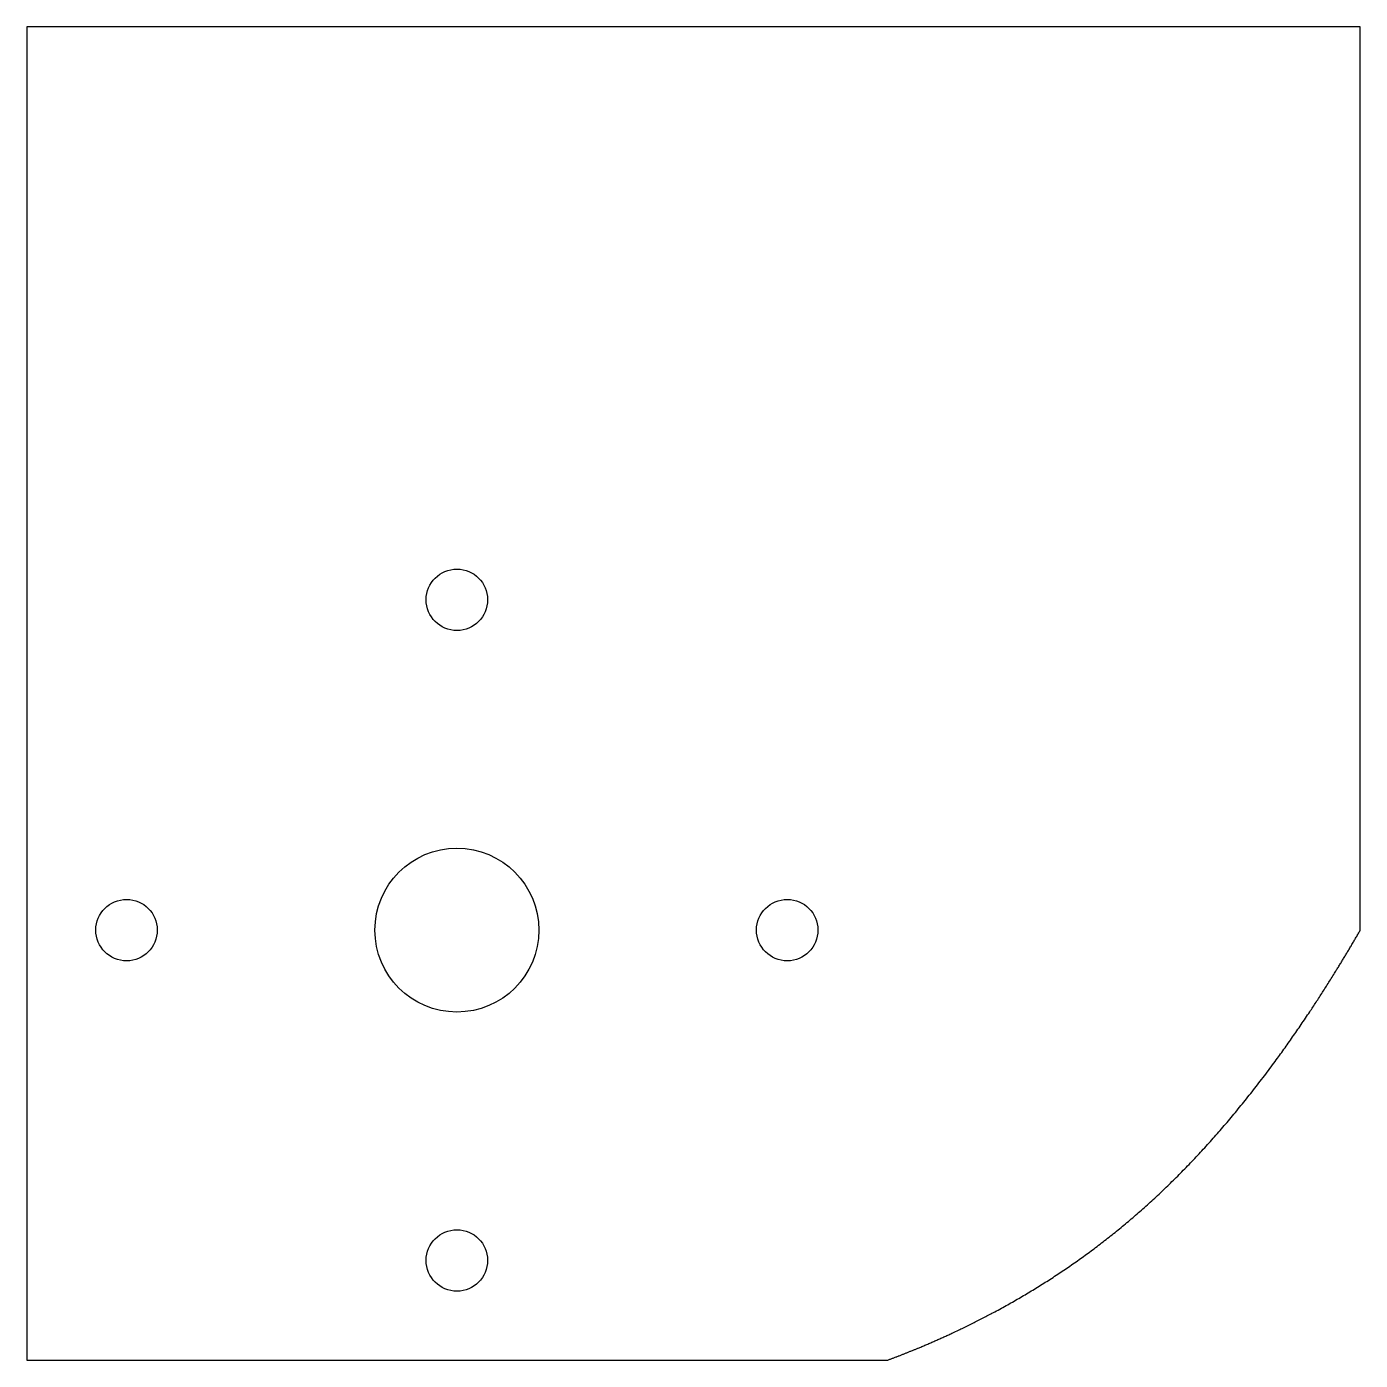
# Model space of a CAD drawing. Header units: millimetres. Extents: x -21.1 to 44, y 427 to 492.1.
import ezdxf

# ---------------------------------------------------------------- set-up
doc = ezdxf.new("R2010")
doc.units = ezdxf.units.MM
doc.layers.get('0').update_dxf_attribs({"linetype": 'CONTINUOUS'})

msp = doc.modelspace()

# ---------------------------------------------------------------- linework, layer by layer
for p, q in [((44.032, 492.101), (-21.069, 492.101)), ((-21.069, 492.101), (-21.069, 427)), ((44.032, 448), (44.032, 492.101)), ((-21.069, 427), (20.931, 427))]:
    msp.add_line(p, q)
for centre, radius in [((-0.069, 464.125), 1.5), ((-0.069, 448), 4), ((-16.194, 448), 1.5), ((16.056, 448), 1.5), ((-0.069, 431.875), 1.5)]:
    msp.add_circle(centre, radius)
msp.add_open_spline([(20.931, 427), (21.498, 427.211), (22.624, 427.653), (24.285, 428.37), (26.442, 429.441), (29.035, 430.98), (31.519, 432.737), (33.884, 434.729), (36.128, 436.959), (38.258, 439.415), (40.284, 442.078), (41.827, 444.359), (42.945, 446.149), (43.673, 447.377), (44.032, 448)], degree=5)

doc.saveas('drawing.dxf')
